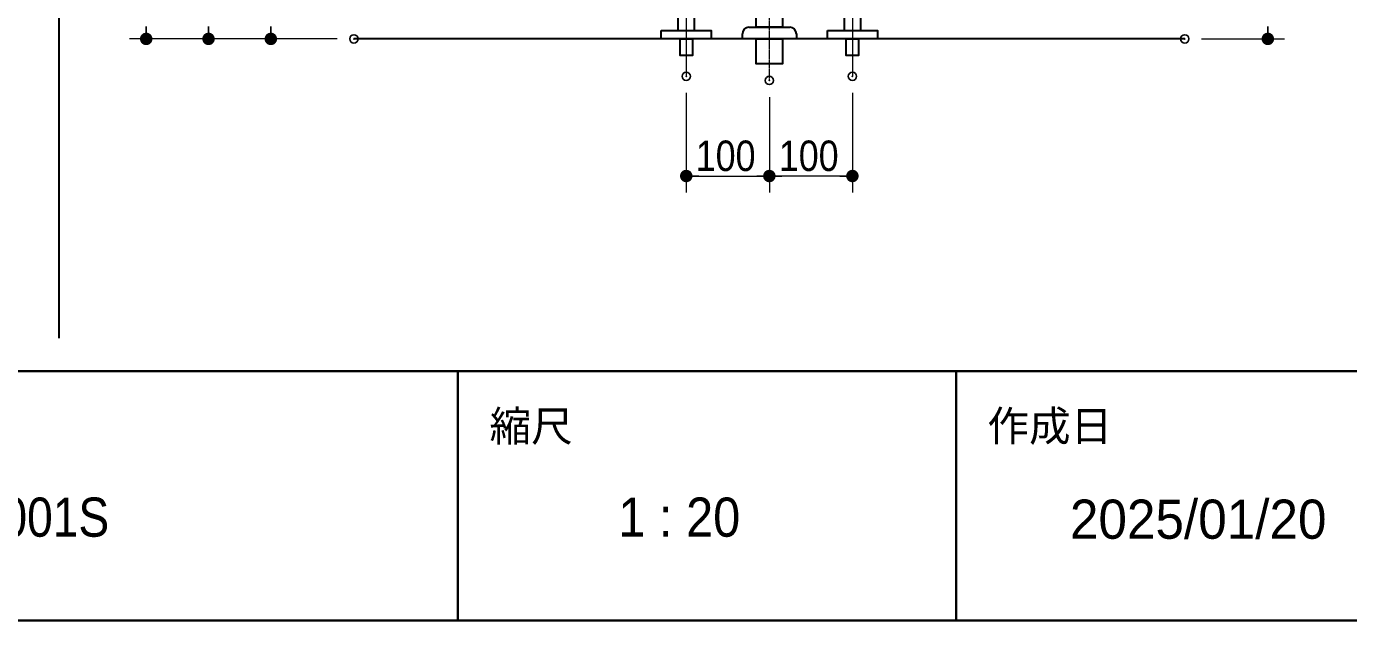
# Model space of a CAD drawing. Units: millimetres, scale not verified. Extents: x -6062 to 6062, y -3045 to 3045.
# Drawn here: x -407 to 1185, y -2770 to -2055 of the extents above; entities that cross this region are included whole.
import ezdxf
from ezdxf.enums import TextEntityAlignment as Align

# ---------------------------------------------------------------- set-up
doc = ezdxf.new("R2010")
doc.units = ezdxf.units.MM
doc.header["$LTSCALE"] = 20
doc.header["$PDMODE"] = 32
doc.header["$PDSIZE"] = 10
doc.linetypes.add('USER2', pattern=[2.91, 1.76, -0.4, 0.35, -0.4])
for name, color, linetype, lineweight in [('0-0_5ボウル・キャビネット', 7, 'Continuous', 15), ('0-2_4給排水', 7, 'Continuous', 30), ('0-3_1図面枠', 7, 'Continuous', 20), ('0-5_0', 7, 'Continuous', 25), ('0-7_2寸法-1', 7, 'Continuous', 15)]:
    doc.layers.add(name, color=color, linetype=linetype, lineweight=lineweight)
doc.layers.add('0-6_Defpoints', color=7, linetype='Continuous')
doc.styles.add('ＭＳ Ｐゴシック', font='')
doc.styles.get('ＭＳ Ｐゴシック').set_extended_font_data('MS PGothic')

# ---------------------------------------------------------------- blocks, each defined once
blk = doc.blocks.new('グループ-23')
at = {"layer": '0-3_1図面枠', "lineweight": 35}
for p, q in [((-80000, -49400), (80000, -49400)), ((38000, -49400), (38000, -55400)), ((50000, -49400), (50000, -55400))]:
    blk.add_line(p, q, dxfattribs=at)
blk.add_lwpolyline([(-80000, 55400), (80000, 55400), (80000, -55400), (-80000, -55400)], close=True, dxfattribs=at)
blk = doc.blocks.new('図面枠')
at = {"layer": '0-3_1図面枠'}
blk.add_blockref('グループ-23', (0, 0), dxfattribs=at)
at = {"layer": '0-3_1図面枠', "style": 'ＭＳ Ｐゴシック'}
for s, p in [('縮尺', (38765.5, -51307.2)), ('作成日', (50749.9, -51303.2))]:
    blk.add_text(s, height=733.7, dxfattribs=at).set_placement(p, align=Align.BOTTOM_LEFT)
at = {"layer": '0-3_1図面枠', "style": 'ＭＳ Ｐゴシック', "width": 0.95}
blk.add_text('1 : 20', height=943.3, dxfattribs=at).set_placement((41866.9, -53665.3), align=Align.BOTTOM_LEFT)
blk = doc.blocks.new('グループ-33')
at = {"layer": '0-3_1図面枠', "lineweight": 30}
blk.add_line((28400, 41000), (28400, -48600), dxfattribs=at)
blk = doc.blocks.new('_Dot')
at = {"layer": '0-5_0'}
blk.add_line((-10, 0), (-20, 0), dxfattribs=at)
for points in [[(0, 0), (-10, 0), (-9.92, 1.25)], [(0, 0), (-9.92, -1.25), (-10, 0)], [(0, 0), (-9.92, 1.25), (-9.69, 2.49)], [(0, 0), (-9.69, -2.49), (-9.92, -1.25)], [(0, 0), (-9.69, 2.49), (-9.3, 3.68)], [(0, 0), (-9.3, -3.68), (-9.69, -2.49)], [(0, 0), (-9.3, 3.68), (-8.76, 4.82)], [(0, 0), (-8.76, -4.82), (-9.3, -3.68)], [(0, 0), (-8.76, 4.82), (-8.09, 5.88)], [(0, 0), (-8.09, -5.88), (-8.76, -4.82)], [(0, 0), (-8.09, 5.88), (-7.29, 6.85)], [(0, 0), (-7.29, -6.85), (-8.09, -5.88)], [(0, 0), (-7.29, 6.85), (-6.37, 7.71)], [(0, 0), (-6.37, -7.71), (-7.29, -6.85)], [(0, 0), (-6.37, 7.71), (-5.36, 8.44)], [(0, 0), (-5.36, -8.44), (-6.37, -7.71)], [(0, 0), (-5.36, 8.44), (-4.26, 9.05)], [(0, 0), (-4.26, -9.05), (-5.36, -8.44)], [(0, 0), (-4.26, 9.05), (-3.09, 9.51)], [(0, 0), (-3.09, -9.51), (-4.26, -9.05)], [(0, 0), (-3.09, 9.51), (-1.87, 9.82)], [(0, 0), (-1.87, -9.82), (-3.09, -9.51)], [(0, 0), (-1.87, 9.82), (-0.63, 9.98)], [(0, 0), (-0.63, -9.98), (-1.87, -9.82)], [(0, 0), (-0.63, 9.98), (0.63, 9.98)], [(0, 0), (0.63, -9.98), (-0.63, -9.98)], [(0, 0), (0.63, 9.98), (1.87, 9.82)], [(0, 0), (1.87, 9.82), (3.09, 9.51)], [(0, 0), (3.09, 9.51), (4.26, 9.05)], [(0, 0), (4.26, 9.05), (5.36, 8.44)], [(0, 0), (5.36, 8.44), (6.37, 7.71)], [(0, 0), (6.37, 7.71), (7.29, 6.85)], [(0, 0), (7.29, 6.85), (8.09, 5.88)], [(0, 0), (8.09, 5.88), (8.76, 4.82)], [(0, 0), (8.76, 4.82), (9.3, 3.68)], [(0, 0), (9.3, 3.68), (9.69, 2.49)], [(0, 0), (9.69, 2.49), (9.92, 1.25)], [(0, 0), (9.92, 1.25), (10, 0)], [(0, 0), (1.87, -9.82), (0.63, -9.98)], [(0, 0), (3.09, -9.51), (1.87, -9.82)], [(0, 0), (4.26, -9.05), (3.09, -9.51)], [(0, 0), (5.36, -8.44), (4.26, -9.05)], [(0, 0), (6.37, -7.71), (5.36, -8.44)], [(0, 0), (7.29, -6.85), (6.37, -7.71)], [(0, 0), (8.09, -5.88), (7.29, -6.85)], [(0, 0), (8.76, -4.82), (8.09, -5.88)], [(0, 0), (9.3, -3.68), (8.76, -4.82)], [(0, 0), (9.69, -2.49), (9.3, -3.68)], [(0, 0), (9.92, -1.25), (9.69, -2.49)], [(0, 0), (10, 0), (9.92, -1.25)]]:
    blk.add_solid(points, dxfattribs=at)
blk = doc.blocks.new('グループ-55')
at = {"layer": '0-2_4給排水', "linetype": 'USER2', "lineweight": 15}
for p, q in [((-2000, 1300), (-2000, -900)), ((2000, 1300), (2000, -900))]:
    blk.add_line(p, q, dxfattribs=at)
at = {"layer": '0-2_4給排水'}
for points in [[(-2200, 800), (-2200, 200), (-1800, 200), (-1800, 800)], [(1800, 800), (1800, 200), (2200, 200), (2200, 800)]]:
    blk.add_lwpolyline(points, dxfattribs=at)
for points in [[(-2600, 200), (-1400, 200), (-1400, 0), (-2600, 0)], [(-2150, 0), (-1850, 0), (-1850, -400), (-2150, -400)], [(1400, 200), (2600, 200), (2600, 0), (1400, 0)], [(1850, 0), (2150, 0), (2150, -400), (1850, -400)]]:
    blk.add_lwpolyline(points, close=True, dxfattribs=at)
blk = doc.blocks.new('止水栓_床_W100')
at = {"layer": '0-2_4給排水'}
blk.add_blockref('グループ-55', (0, 0), dxfattribs=at)
blk = doc.blocks.new('グループ-68')
at = {"layer": '0-2_4給排水', "linetype": 'USER2', "lineweight": 15}
blk.add_line((45500, -42400), (45500, -21400), dxfattribs=at)
at = {"layer": '0-2_4給排水'}
blk.add_line((44850, -41306.7), (44850, -41280), dxfattribs=at)
for points in [[(45820, -31860), (45820, -41120), (45180, -41120), (45180, -32933.3)], [(46150, -41280), (46150, -41306.7), (46150, -41400), (44850, -41400), (44850, -41306.7)], [(45010, -41120), (45012.5, -41120), (45987.5, -41120), (45990, -41120)]]:
    blk.add_lwpolyline(points, dxfattribs=at)
blk.add_lwpolyline([(45180, -41400), (45820, -41400), (45820, -42000), (45180, -42000)], close=True, dxfattribs=at)
for centre, start, end in [((45010, -41280), 90, 180), ((45990, -41280), 0, 90)]:
    blk.add_arc(centre, 160, start, end, dxfattribs=at)

msp = doc.modelspace()

# ---------------------------------------------------------------- linework, layer by layer
at = {"layer": '0-0_5ボウル・キャビネット', "lineweight": 30}
msp.add_line((987.5, -2070), (-12.5, -2070), dxfattribs=at)
at = {"layer": '0-6_Defpoints'}
for p in [(-187.5, -2070), (-112.5, -2070), (-12.5, -2070), (987.5, -2070), (1087.5, -2070), (387.5, -2115), (487.5, -2120), (587.5, -2115), (487.5, -2235)]:
    msp.add_point(p, dxfattribs=at)
at = {"layer": '0-7_2寸法-1'}
for p, q in [((-207.5, -2070), (-282.5, -2070)), ((-132.5, -2070), (-207.5, -2070)), ((-32.5, -2070), (-132.5, -2070)), ((1007.5, -2070), (1107.5, -2070)), ((387.5, -2135), (387.5, -2255)), ((487.5, -2140), (487.5, -2255)), ((487.5, -2140), (487.5, -2255)), ((587.5, -2135), (587.5, -2255)), ((402.51, -2235), (472.49, -2235)), ((572.49, -2235), (502.51, -2235))]:
    msp.add_line(p, q, dxfattribs=at)

# ---------------------------------------------------------------- block references
at = {"layer": '0-2_4給排水', "xscale": 0.05, "yscale": 0.05}
for name, p in [('グループ-68', (-1787.5, 0)), ('止水栓_床_W100', (487.5, -2070))]:
    msp.add_blockref(name, p, dxfattribs=at)
at = {"layer": '0-3_1図面枠', "xscale": 0.05, "yscale": 0.05}
for name in ['図面枠', 'グループ-33']:
    msp.add_blockref(name, (-1787.5, 0), dxfattribs=at)
at = {"layer": '0-7_2寸法-1', "xscale": 0.7503418, "yscale": 0.7503418}
for p, rotation in [((-262.5, -2070), 270), ((-187.5, -2070), 270), ((-112.5, -2070), 270), ((1087.5, -2070), 270), ((387.5, -2235), 180), ((487.5, -2235), 180)]:
    msp.add_blockref('_Dot', p, dxfattribs=dict(at, rotation=rotation))
for p in [(487.5, -2235), (587.5, -2235)]:
    msp.add_blockref('_Dot', p, dxfattribs=at)

# ---------------------------------------------------------------- texts
at = {"layer": '0-3_1図面枠', "style": 'ＭＳ Ｐゴシック', "width": 0.9}
msp.add_text('WA09001S', height=47.17, dxfattribs=at).set_placement((-587.98, -2683.26), align=Align.BOTTOM_LEFT)
at = {"layer": '0-3_1図面枠', "style": 'ＭＳ Ｐゴシック'}
msp.add_text('2025/01/20', height=47.17, dxfattribs=at).set_placement((849.28, -2685.74), align=Align.BOTTOM_LEFT)
at = {"layer": '0-7_2寸法-1', "style": 'ＭＳ Ｐゴシック', "width": 0.9}
for p in [(398.89, -2239.96), (498.89, -2239.96)]:
    msp.add_text('100', height=36.66, dxfattribs=at).set_placement(p, align=Align.BOTTOM_LEFT)

doc.saveas('drawing.dxf')
